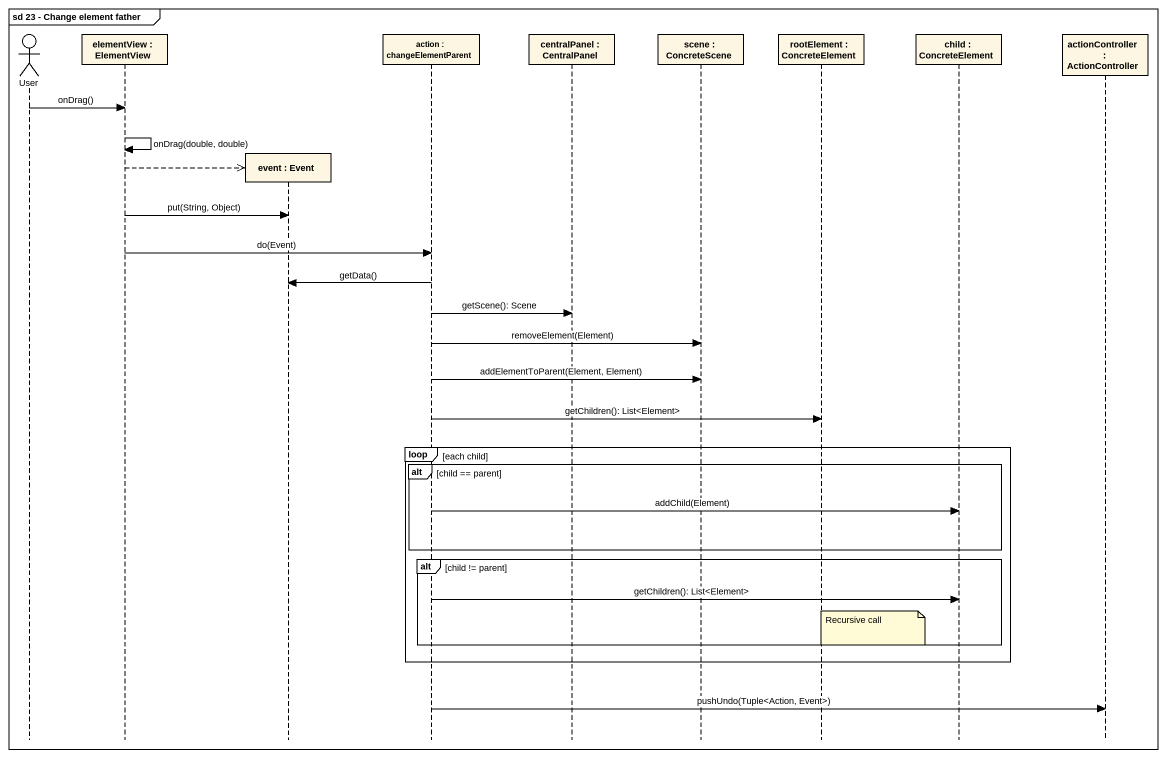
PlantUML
@startuml
mainframe sd 23 - Change element father
hide footbox
actor User
participant "elementView : ElementView" as elementView
participant "event : Event" as event
participant "action : changeElementParent" as action_
participant "centralPanel : CentralPanel" as centralPanel
participant "scene : ConcreteScene" as scene
participant "rootElement : ConcreteElement" as rootElement
participant "child : ConcreteElement" as child
participant "actionController : ActionController" as actionController

User -> elementView : onDrag()
elementView -> elementView : onDrag(double, double)
elementView -->> event **
elementView -> event : put(String, Object)
elementView -> action_ : do(Event)
action_ -> event : getData()
action_ -> centralPanel : getScene(): Scene
action_ -> scene : removeElement(Element)
action_ -> scene : addElementToParent(Element, Element)
action_ -> rootElement : getChildren(): List<Element>
loop each child
  alt child == parent
    action_ -> child : addChild(Element)
  end
  alt child != parent
    action_ -> child : getChildren(): List<Element>
    note over rootElement : Recursive call
  end
end
action_ -> actionController : pushUndo(Tuple<Action, Event>)
@enduml
